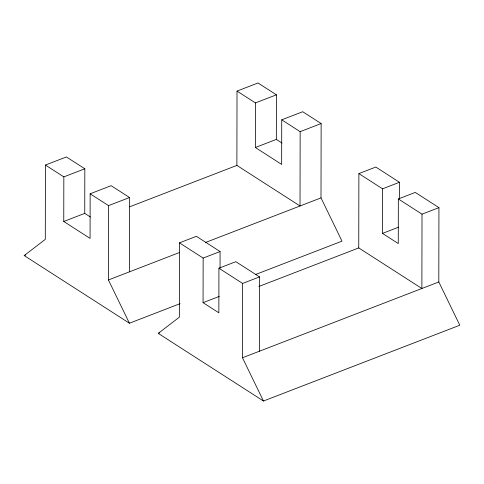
<?xml version="1.0" encoding="UTF-8"?>
<svg xmlns="http://www.w3.org/2000/svg" width="484" height="484" viewBox="0 0 484 484"><rect width="100%" height="100%" fill="white"/><g stroke="black" fill="none" stroke-linecap="round" stroke-linejoin="round"><path stroke-width="0.73" d="M90.387 217.001L84.748 213.377L84.827 168.783L66.411 156.943L45.423 165.05L45.296 239.374L24.2 255.576L129.422 323.215L180.102 303.649M129.416 271.851L129.543 197.526L111.132 185.693L90.145 193.794L90.066 238.388L63.761 221.478L63.84 176.884L45.423 165.05M129.422 323.215L108.428 279.958L108.555 205.627L90.145 193.794M220.045 268.166L220.075 251.541L196.401 236.319L179.473 242.853L179.346 317.183L158.25 333.385L263.465 401.018L459.8 325.224L438.806 281.966L438.94 207.642L415.266 192.42L398.338 198.954L398.259 243.555L382.475 233.409L382.554 188.814L358.88 173.593L358.753 247.923L421.885 288.5L422.012 214.176L398.338 198.954M259.4 351.227L259.533 276.902L235.853 261.687L218.931 268.221L218.853 312.815L203.068 302.669L203.147 258.075L179.473 242.853M237.021 91.083L255.431 102.917L255.352 147.511L281.658 164.421L281.736 119.826L300.153 131.66L300.019 205.99L236.888 165.407L237.021 91.083L258.008 82.982L276.418 94.816L276.34 139.41L281.978 143.034M263.465 401.018L242.478 357.761L242.605 283.436L218.931 268.221M255.419 274.567L342 241.147L321.007 197.889L321.14 123.559L302.724 111.725L281.736 119.826M399.451 198.906L399.481 182.28L375.808 167.059L358.88 173.593M63.84 176.884L84.827 168.783M255.431 102.917L276.418 94.816M63.761 221.478L84.748 213.377M255.352 147.511L276.34 139.41M108.555 205.627L129.543 197.526M300.153 131.66L321.14 123.559M129.73 206.777L236.888 165.407M24.2 255.576L25.61 255.038M108.428 279.958L179.467 252.527M205.555 242.46L321.007 197.889M203.147 258.075L220.075 251.541M382.554 188.814L399.481 182.28M242.605 283.436L259.533 276.902M422.012 214.176L438.94 207.642M203.068 302.669L219.288 296.408M382.475 233.409L398.695 227.147M258.873 286.48L358.753 247.923M158.25 333.385L159.653 332.841M242.478 357.761L438.806 281.966"/></g></svg>
